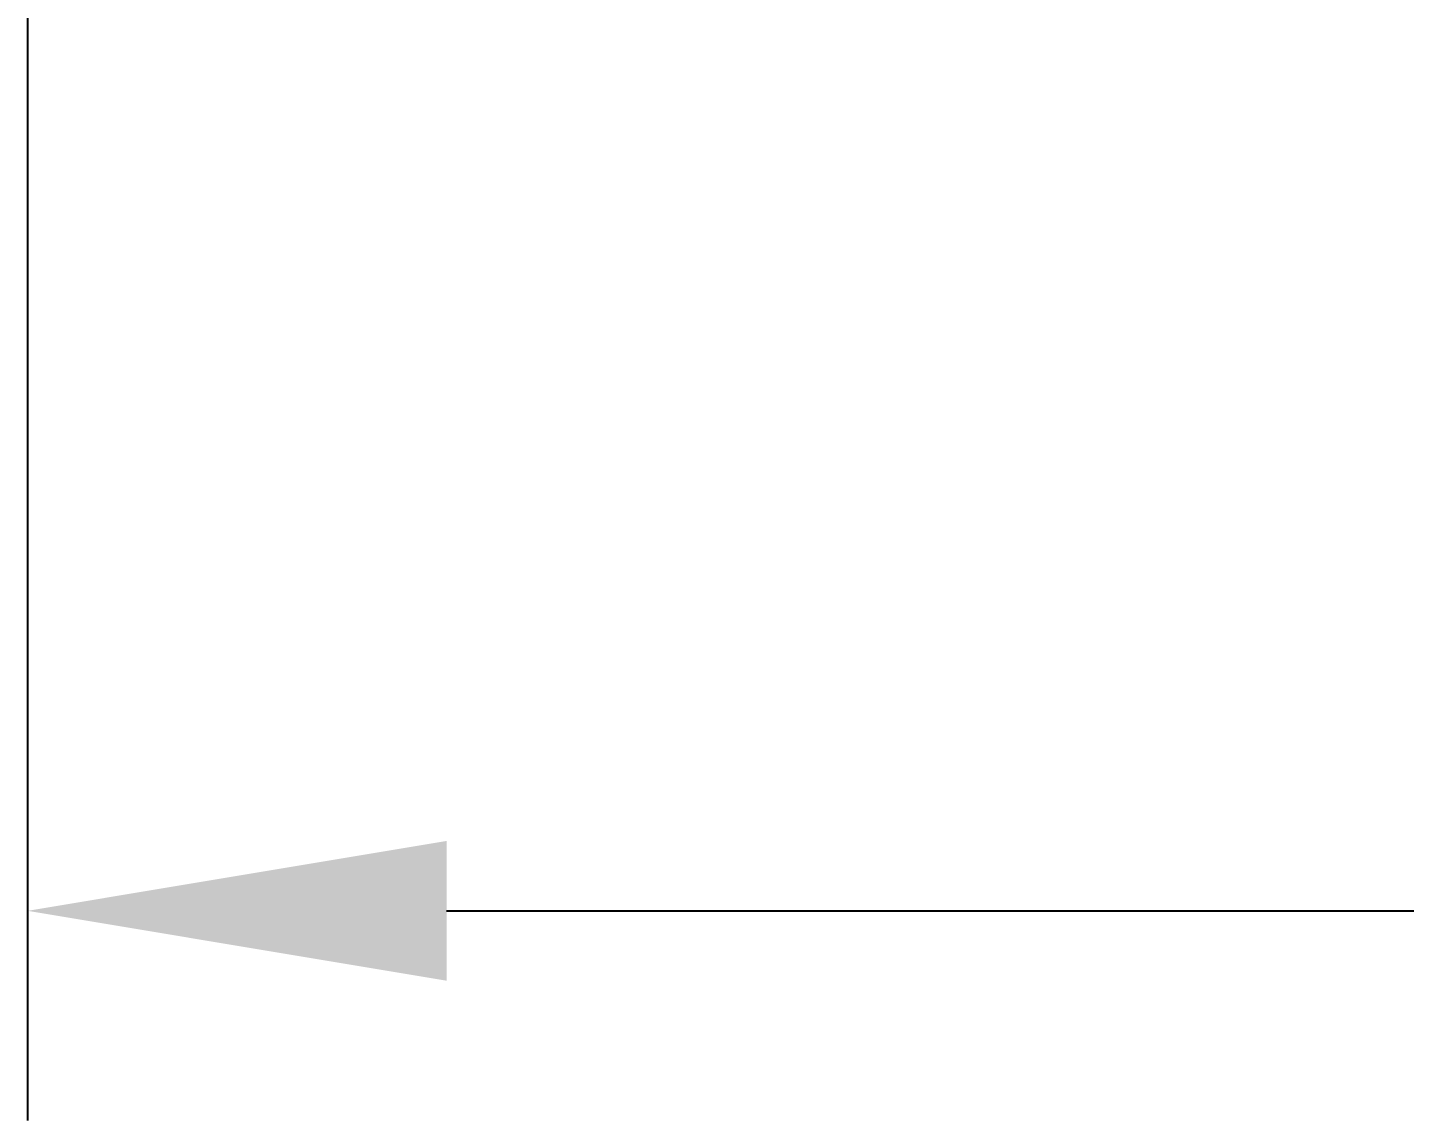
# Model space of a CAD drawing. Header units: millimetres. Extents: x 687 to 1107, y -116 to 478.
# Drawn here: x 924.93 to 933.14, y 365.14 to 371.65 of the extents above; entities that cross this region are included whole.
import ezdxf

# ---------------------------------------------------------------- set-up
doc = ezdxf.new("R2010")
doc.units = ezdxf.units.MM
doc.header["$LTSCALE"] = 0.1
doc.layers.add('DIM', color=3, linetype='Continuous')
doc.styles.get("Standard").update_dxf_attribs({"font": 'arial.ttf'})
doc.dimstyles.new('ISO-25', dxfattribs={"dimtxt": 2.5, "dimasz": 2.5, "dimexe": 1.25, "dimexo": 0.625, "dimtad": 1, "dimlfac": 5, "dimtxsty": 'Standard', "dimcen": 2.5, "dimadec": 0, "dimazin": 0, "dimtfac": 1, "dimtmove": 0, "dimatfit": 3, "dimfxl": 0, "dimarcsym": 0})

# ---------------------------------------------------------------- blocks, each defined once
blk = doc.blocks.new('*D59')
at = {"layer": 'Defpoints', "color": 0}
for p in [(924.9281, 376.0821), (964.4062, 376.0834), (964.4062, 366.3875)]:
    blk.add_point(p, dxfattribs=at)
at = {"layer": 'DIM', "color": 0, "lineweight": -2}
for p, q in [((924.9281, 375.4571), (924.9281, 365.1375)), ((964.4062, 375.4584), (964.4062, 365.1375)), ((927.4281, 366.3875), (961.9062, 366.3875))]:
    blk.add_line(p, q, dxfattribs=at)
at = {"layer": 'DIM', "color": 0}
for points in [[(927.4281, 366.8042), (927.4281, 365.9709), (924.9281, 366.3875)], [(961.9062, 366.8042), (961.9062, 365.9709), (964.4062, 366.3875)]]:
    blk.add_solid(points, dxfattribs=at)
at = {"layer": 'DIM', "color": 0, "insert": (944.6671, 368.289), "char_height": 2.5, "attachment_point": 5}
blk.add_mtext('197', dxfattribs=at)

msp = doc.modelspace()

# ---------------------------------------------------------------- dimensions: what is measured, and where the dimension line sits
at = {"layer": 'DIM'}
dim = msp.add_linear_dim(base=(964.4062, 366.3875), p1=(924.9281, 376.0821), p2=(964.4062, 376.0834), text='197', dimstyle='ISO-25', dxfattribs=at)
dim.commit()
dim.dimension.update_dxf_attribs({"geometry": '*D59', "text_midpoint": (944.6671, 366.3875), "dimtype": 160})

doc.saveas('drawing.dxf')
